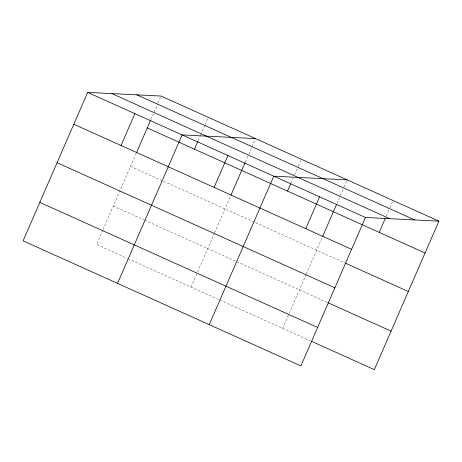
<?xml version="1.0" encoding="UTF-8"?>
<svg xmlns="http://www.w3.org/2000/svg" width="462" height="462" viewBox="0 0 462 462"><rect width="100%" height="100%" fill="white"/><g stroke="black" fill="none" stroke-linecap="round" stroke-linejoin="round"><path stroke-width="0.35" stroke-dasharray="2.31 1.73" d="M102.783 230.186L96.546 244.537L127.373 258.414M103.066 229.533L136.186 153.367M150.924 119.473L157.709 103.869M157.992 103.222L160.816 96.72M198.152 140.743L200.41 135.539M200.693 134.887L204.937 125.133M205.215 124.486L207.761 118.636M190.997 287.064L197.239 272.713M197.522 272.066L214.339 233.385M214.622 232.727L230.359 196.546M245.374 162.006L248.487 154.851M248.77 154.204L255.272 139.247M290.927 183.293L293.191 178.089M294.606 174.838L297.996 167.036M298.279 166.389L301.108 159.887M282.669 328.343L288.912 313.993M289.195 313.34L306.011 274.665M306.3 274.001L322.314 237.173M337.046 203.28L340.159 196.131M340.442 195.478L343.832 187.676M344.115 187.029L346.945 180.527M386.278 216.118L389.668 208.316M389.951 207.669L392.781 201.166M130.515 166.407L344.796 262.895M113.277 206.052L144.104 219.935M144.762 220.23L327.558 302.541M128.032 258.714L310.828 341.02"/><path stroke-width="0.69" d="M438.9 221.154L161.099 96.067L87.653 92.377L23.1 240.846L300.901 365.933L365.454 217.463L438.9 221.154L374.347 369.623L311.48 341.314M121.027 145.501L134.881 113.646M136.475 152.714L150.641 120.126M117.55 283.373L182.109 134.91L255.555 138.6M194.473 149.191L197.869 141.389M214.091 187.405L227.945 155.55M230.925 195.241L245.091 162.653M209.222 324.653L273.781 176.189L347.228 179.874M287.537 191.095L290.644 183.945M305.763 228.684L319.617 196.824M322.597 236.521L336.486 204.585M379.21 232.374L385.429 218.07M136.862 94.849L414.662 219.935M111.891 93.595L389.691 218.682M87.653 92.377L365.454 217.463M147.251 127.928L425.046 253.014M73.805 124.238L351.599 249.324M345.455 263.19L408.316 291.493M57.069 162.722L334.869 287.803M328.216 302.835L391.077 331.139M39.83 202.368L317.631 327.454"/></g></svg>
